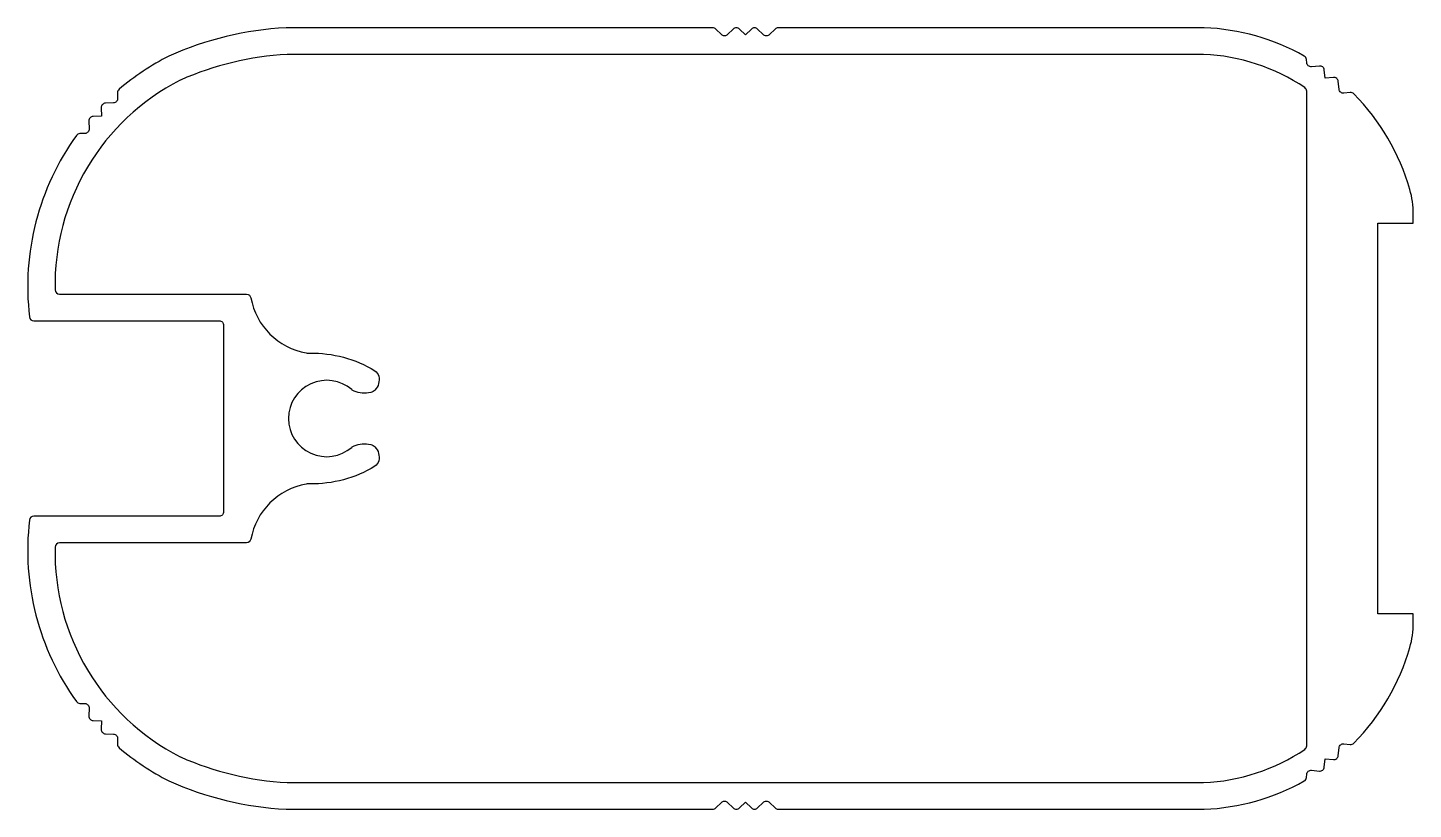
# Model space of a CAD drawing. Extents: x 685.3 to 763.3, y 658.5 to 702.5.
import ezdxf

# ---------------------------------------------------------------- set-up
doc = ezdxf.new("R2010")
doc.units = 0
doc.layers.get('0').update_dxf_attribs({"linetype": 'CONTINUOUS'})

msp = doc.modelspace()

# ---------------------------------------------------------------- linework, layer by layer
msp.add_lwpolyline([(757.181, 700.88, 0.117804), (751.552, 702.474, 0.01035), (751.532, 702.475), (727.573, 702.475, 0.198912), (727.396, 702.401), (727.083, 702.088, -0.414214), (726.729, 702.088), (726.416, 702.401, 0.414214), (726.062, 702.401), (725.729, 702.068), (725.395, 702.401, 0.414214), (725.042, 702.401), (724.728, 702.088, -0.414214), (724.375, 702.088), (724.061, 702.401, 0.198912), (723.884, 702.475), (699.926, 702.475, 0.013519), (699.872, 702.473, 0.091923), (693.277, 700.878, 0.058161), (690.467, 699.006, 0.22926), (690.379, 698.807), (690.389, 698.5, -0.414214), (690.148, 698.241), (689.705, 698.226, 0.414214), (689.464, 697.968), (689.48, 697.496), (689.008, 697.48, 0.414214), (688.767, 697.222), (688.782, 696.778, -0.414214), (688.541, 696.52), (688.262, 696.51, 0.232265), (688.067, 696.407, 0.187426), (685.426, 686.195, 0.380209), (685.675, 685.975), (696.106, 685.975, -0.414214), (696.356, 685.725), (696.356, 680.475), (696.356, 675.225, -0.414214), (696.106, 674.975), (685.675, 674.975, 0.380209), (685.426, 674.754, 0.187426), (688.067, 664.543, 0.232265), (688.262, 664.439), (688.541, 664.429, -0.414214), (688.782, 664.171), (688.767, 663.728, 0.414214), (689.008, 663.469), (689.48, 663.453), (689.464, 662.982, 0.414214), (689.705, 662.723), (690.148, 662.708, -0.414214), (690.389, 662.45), (690.379, 662.142, 0.22926), (690.467, 661.943, 0.058161), (693.277, 660.072, 0.091923), (699.872, 658.476, 0.013519), (699.926, 658.475), (723.884, 658.475, 0.198912), (724.061, 658.548), (724.375, 658.861, -0.414214), (724.728, 658.861), (725.042, 658.548, 0.414214), (725.395, 658.548), (725.729, 658.881), (726.062, 658.548, 0.414214), (726.416, 658.548), (726.729, 658.861, -0.414214), (727.083, 658.861), (727.396, 658.548, 0.198912), (727.573, 658.475), (751.532, 658.475, 0.01035), (751.552, 658.475, 0.117804), (757.181, 660.069, 0.244964), (757.308, 660.262), (757.327, 660.45, -0.414214), (757.6, 660.674), (758.042, 660.63, 0.414214), (758.315, 660.854), (758.362, 661.324), (758.831, 661.277, 0.414214), (759.105, 661.501), (759.149, 661.942, -0.414214), (759.423, 662.166), (759.781, 662.13, 0.226415), (759.984, 662.203, 0.125786), (763.132, 667.585, 0.069876), (763.326, 668.962), (763.326, 669.47), (761.326, 669.47), (761.326, 680.475), (761.326, 691.48), (763.326, 691.48), (763.326, 691.987, 0.069876), (763.132, 693.364, 0.125786), (759.984, 698.746, 0.226415), (759.781, 698.819), (759.423, 698.783, -0.414214), (759.149, 699.007), (759.105, 699.448, 0.414214), (758.831, 699.672), (758.362, 699.626), (758.315, 700.095, 0.414214), (758.042, 700.319), (757.6, 700.275, -0.414214), (757.327, 700.499), (757.308, 700.687, 0.244964), (757.181, 700.88)], format="xyb")
msp.add_lwpolyline([(704.875, 678.871, -0.257864), (705.085, 678.096, -0.196469), (704.863, 677.79, -0.146086), (701.208, 676.8, 0.050907), (701.005, 676.785, 0.312347), (697.888, 673.679, -0.361883), (697.642, 673.475), (687.114, 673.475, 0.408148), (686.864, 673.23, 0.287133), (693.911, 661.432, 0.013829), (693.936, 661.42, 0.090777), (699.925, 659.975, 0.01392), (699.953, 659.975), (751.5, 659.975, 0.011059), (751.522, 659.975, 0.137706), (757.215, 661.849, 0.249805), (757.326, 662.056), (757.326, 680.475), (757.326, 698.893, 0.249805), (757.215, 699.101, 0.137706), (751.522, 700.974, 0.011059), (751.5, 700.975), (699.953, 700.975, 0.01392), (699.925, 700.974, 0.090777), (693.936, 699.529, 0.013829), (693.911, 699.517, 0.287133), (686.864, 687.719, 0.408148), (687.114, 687.475), (697.642, 687.475, -0.361883), (697.888, 687.27, 0.312347), (701.005, 684.165, 0.050907), (701.208, 684.149, -0.146086), (704.863, 683.159, -0.196469), (705.085, 682.853, -0.257864), (704.875, 682.078, -0.140882), (704.635, 681.94, -0.162588), (703.696, 682.016, -0.078056), (703.565, 682.099, 0.642911), (700.006, 680.475, 0.642911), (703.565, 678.851, -0.078056), (703.696, 678.933, -0.162588), (704.635, 679.009, -0.140882)], format="xyb", close=True)

doc.saveas('drawing.dxf')
